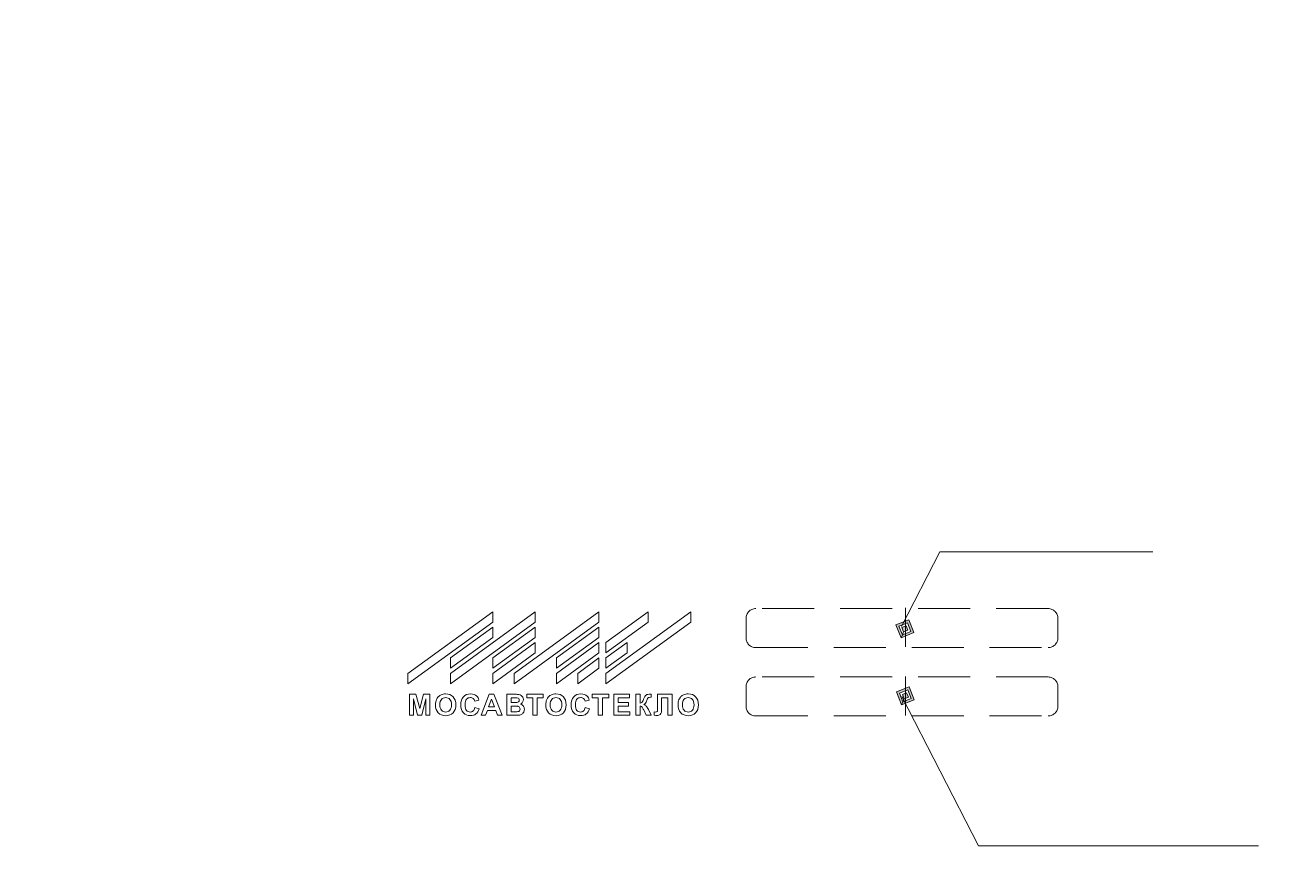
# Model space of a CAD drawing. Header units: millimetres. Extents: x 0 to 840, y 0 to 297.
# Drawn here: x 229 to 325.7, y 232.5 to 297 of the extents above; entities that cross this region are included whole.
import ezdxf

# ---------------------------------------------------------------- set-up
doc = ezdxf.new("R2010")
doc.units = ezdxf.units.MM
for name, pattern in [('K5LT32769', [0]), ('K5LT32770', [0]), ('K5LT_AUXILIARY', [0]), ('K5LT_DASHED', [6, 4, -2]), ('K5LT_THIN', [0])]:
    doc.linetypes.add(name, pattern=pattern)
doc.layers.add('Системный слой', color=7, linetype='Continuous')

# ---------------------------------------------------------------- blocks, each defined once
blk = doc.blocks.new('U4')
at = {"layer": 'Системный слой', "color": 7, "linetype": 'K5LT_DASHED', "lineweight": 18}
for p, q in [((307.685, 246.843), (285.185, 246.843)), ((284.435, 246.093), (284.435, 244.593)), ((308.435, 246.093), (308.435, 244.593)), ((285.185, 243.843), (307.685, 243.843))]:
    blk.add_line(p, q, dxfattribs=at)
for centre, start, end in [((285.185, 246.093), 90, 180), ((307.685, 246.093), 0, 90), ((285.185, 244.593), 180, 270), ((307.685, 244.593), 270, 0)]:
    blk.add_arc(centre, 0.75, start, end, dxfattribs=at)
blk = doc.blocks.new('U5')
at = {"layer": 'Системный слой', "color": 7, "linetype": 'K5LT_DASHED', "lineweight": 18}
for p, q in [((307.685, 252.107), (285.185, 252.107)), ((284.435, 251.357), (284.435, 249.857)), ((308.435, 251.357), (308.435, 249.857)), ((285.185, 249.107), (307.685, 249.107))]:
    blk.add_line(p, q, dxfattribs=at)
for centre, start, end in [((285.185, 251.357), 90, 180), ((307.685, 251.357), 0, 90), ((285.185, 249.857), 180, 270), ((307.685, 249.857), 270, 0)]:
    blk.add_arc(centre, 0.75, start, end, dxfattribs=at)

msp = doc.modelspace()

# ---------------------------------------------------------------- hatches: boundary and pattern name
at = {"layer": 'Системный слой'}
h = msp.add_hatch(color=7, dxfattribs=at)
h.paths.add_polyline_path([(297.3522, 250.2556), (296.9634, 251.2425), (295.9766, 250.8537), (296.3653, 249.8669)])
h.paths.add_polyline_path([(297.1229, 250.3553), (296.8637, 251.0132), (296.2058, 250.754), (296.465, 250.0961)])
h.paths.add_polyline_path([(296.8936, 250.455), (296.764, 250.7839), (296.4351, 250.6543), (296.5647, 250.3254)])
h = msp.add_hatch(color=7, dxfattribs=at)
h.paths.add_polyline_path([(297.385, 245.0918), (296.9962, 246.0787), (296.0094, 245.6899), (296.3981, 244.7031)])
h.paths.add_polyline_path([(297.1557, 245.1915), (296.8965, 245.8494), (296.2386, 245.5902), (296.4978, 244.9323)])
h.paths.add_polyline_path([(296.9265, 245.2912), (296.7969, 245.6202), (296.4679, 245.4906), (296.5975, 245.1616)])

# ---------------------------------------------------------------- linework, layer by layer
at = {"layer": 'Системный слой', "color": 7, "linetype": 'K5LT_THIN', "lineweight": 18}
for p, q in [((299.346, 256.4821), (296.4023, 250.7321)), ((315.742, 256.4821), (299.346, 256.4821)), ((296.9634, 251.2425), (295.9766, 250.8537)), ((295.9766, 250.8537), (296.3653, 249.8669)), ((296.8637, 251.0132), (296.2058, 250.754)), ((296.2058, 250.754), (296.465, 250.0961)), ((296.764, 250.7839), (296.4351, 250.6543)), ((296.8936, 250.455), (296.764, 250.7839)), ((297.1229, 250.3553), (296.8637, 251.0132)), ((297.3522, 250.2556), (296.9634, 251.2425)), ((296.3653, 249.8669), (297.3522, 250.2556)), ((296.465, 250.0961), (296.3653, 249.8669)), ((296.4351, 250.6543), (296.5647, 250.3254)), ((296.465, 250.0961), (297.1229, 250.3553)), ((296.5647, 250.3254), (296.465, 250.0961)), ((296.5647, 250.3254), (296.8936, 250.455)), ((296.9962, 246.0787), (296.0094, 245.6899)), ((297.385, 245.0918), (296.9962, 246.0787)), ((296.0094, 245.6899), (296.3981, 244.7031)), ((296.8965, 245.8494), (296.2386, 245.5902)), ((296.2386, 245.5902), (296.4978, 244.9323)), ((296.3981, 244.7031), (297.385, 245.0918)), ((296.4978, 244.9323), (296.3981, 244.7031)), ((302.3226, 233.8431), (296.4351, 245.3431)), ((296.7969, 245.6202), (296.4679, 245.4906)), ((296.4679, 245.4906), (296.5975, 245.1616)), ((296.4978, 244.9323), (297.1557, 245.1915)), ((296.5975, 245.1616), (296.4978, 244.9323)), ((296.5975, 245.1616), (296.9265, 245.2912)), ((296.9265, 245.2912), (296.7969, 245.6202)), ((297.1557, 245.1915), (296.8965, 245.8494)), ((323.8644, 233.8431), (302.3226, 233.8431))]:
    msp.add_line(p, q, dxfattribs=at)
at = {"layer": 'Системный слой', "color": 9, "linetype": 'K5LT_AUXILIARY', "lineweight": 18, "true_color": 0xdca5c1}
for p, q in [((296.6972, 252.1543), (296.6972, 249.1543)), ((296.6972, 246.8909), (296.6972, 243.8909))]:
    msp.add_line(p, q, dxfattribs=at)
at = {"layer": 'Системный слой', "color": 250, "linetype": 'K5LT32769', "lineweight": 9, "true_color": 0x333333}
for points, knots in [([(264.9493, 251.0739), (264.9493, 251.0739), (264.9493, 251.865), (264.9493, 251.865), (258.4166, 247.1187), (258.4166, 247.1187), (258.4166, 246.3276), (258.4166, 246.3276), (264.9493, 251.0739), (264.9493, 251.0739)], [0, 0, 0, 0, 0.2, 0.2, 0.4, 0.4, 0.6, 0.6, 1, 1, 1, 1]), ([(268.2157, 251.0739), (268.2157, 251.0739), (261.683, 246.3276), (261.683, 246.3276), (261.683, 247.1187), (261.683, 247.1187), (268.2157, 251.865), (268.2157, 251.865), (268.2157, 251.0739), (268.2157, 251.0739)], [0, 0, 0, 0, 0.2, 0.2, 0.4, 0.4, 0.6, 0.6, 1, 1, 1, 1]), ([(273.1153, 251.865), (273.1153, 251.865), (266.5826, 247.1187), (266.5826, 247.1187), (266.5826, 246.3276), (266.5826, 246.3276), (273.1153, 251.0739), (273.1153, 251.0739), (273.1153, 251.865), (273.1153, 251.865)], [0, 0, 0, 0, 0.2, 0.2, 0.4, 0.4, 0.6, 0.6, 1, 1, 1, 1]), ([(273.643, 247.1187), (273.643, 247.1187), (280.1758, 251.865), (280.1758, 251.865), (280.1758, 251.0739), (280.1758, 251.0739), (273.643, 246.3276), (273.643, 246.3276), (273.643, 247.1187), (273.643, 247.1187)], [0, 0, 0, 0, 0.2, 0.2, 0.4, 0.4, 0.6, 0.6, 1, 1, 1, 1]), ([(273.643, 248.7008), (273.643, 248.7008), (273.643, 249.4918), (273.643, 249.4918), (276.9094, 251.865), (276.9094, 251.865), (276.9094, 251.0739), (276.9094, 251.0739), (273.643, 248.7008), (273.643, 248.7008)], [0, 0, 0, 0, 0.2, 0.2, 0.4, 0.4, 0.6, 0.6, 1, 1, 1, 1]), ([(264.9493, 250.6784), (264.9493, 250.6784), (264.9493, 249.8873), (264.9493, 249.8873), (261.683, 247.5142), (261.683, 247.5142), (261.683, 248.3053), (261.683, 248.3053), (264.9493, 250.6784), (264.9493, 250.6784)], [0, 0, 0, 0, 0.2, 0.2, 0.4, 0.4, 0.6, 0.6, 1, 1, 1, 1]), ([(268.2157, 250.6784), (268.2157, 250.6784), (268.2157, 249.8873), (268.2157, 249.8873), (264.9493, 247.5142), (264.9493, 247.5142), (264.9493, 248.3053), (264.9493, 248.3053), (268.2157, 250.6784), (268.2157, 250.6784)], [0, 0, 0, 0, 0.2, 0.2, 0.4, 0.4, 0.6, 0.6, 1, 1, 1, 1]), ([(273.1153, 250.6784), (273.1153, 250.6784), (273.1153, 249.8873), (273.1153, 249.8873), (269.8489, 247.5142), (269.8489, 247.5142), (269.8489, 248.3053), (269.8489, 248.3053), (273.1153, 250.6784), (273.1153, 250.6784)], [0, 0, 0, 0, 0.2, 0.2, 0.4, 0.4, 0.6, 0.6, 1, 1, 1, 1]), ([(264.9493, 247.1187), (264.9493, 247.1187), (268.2157, 249.4918), (268.2157, 249.4918), (268.2157, 248.7008), (268.2157, 248.7008), (264.9493, 246.3276), (264.9493, 246.3276), (264.9493, 247.1187), (264.9493, 247.1187)], [0, 0, 0, 0, 0.2, 0.2, 0.4, 0.4, 0.6, 0.6, 1, 1, 1, 1]), ([(273.1153, 248.7008), (273.1153, 248.7008), (269.8489, 246.3276), (269.8489, 246.3276), (269.8489, 247.1187), (269.8489, 247.1187), (273.1153, 249.4918), (273.1153, 249.4918), (273.1153, 248.7008), (273.1153, 248.7008)], [0, 0, 0, 0, 0.2, 0.2, 0.4, 0.4, 0.6, 0.6, 1, 1, 1, 1]), ([(273.643, 248.3053), (273.643, 248.3053), (275.2762, 249.4918), (275.2762, 249.4918), (275.2762, 248.7008), (275.2762, 248.7008), (273.643, 247.5142), (273.643, 247.5142), (273.643, 248.3053), (273.643, 248.3053)], [0, 0, 0, 0, 0.2, 0.2, 0.4, 0.4, 0.6, 0.6, 1, 1, 1, 1]), ([(273.1153, 247.5142), (273.1153, 247.5142), (271.482, 246.3276), (271.482, 246.3276), (271.482, 247.1187), (271.482, 247.1187), (273.1153, 248.3053), (273.1153, 248.3053), (273.1153, 247.5142), (273.1153, 247.5142)], [0, 0, 0, 0, 0.2, 0.2, 0.4, 0.4, 0.6, 0.6, 1, 1, 1, 1]), ([(258.5373, 243.8944), (258.5373, 243.8944), (258.5373, 245.5108), (258.5373, 245.5108), (259.0276, 245.5108), (259.0276, 245.5108), (259.3173, 244.4084), (259.3173, 244.4084), (259.6036, 245.5108), (259.6036, 245.5108), (260.095, 245.5108), (260.095, 245.5108), (260.095, 243.8944), (260.095, 243.8944), (259.7925, 243.8944), (259.7925, 243.8944), (259.7914, 245.1669), (259.7914, 245.1669), (259.4727, 243.8944), (259.4727, 243.8944), (259.1581, 243.8944), (259.1581, 243.8944), (258.8409, 245.1669), (258.8409, 245.1669), (258.8398, 243.8944), (258.8398, 243.8944), (258.5373, 243.8944), (258.5373, 243.8944)], [0, 0, 0, 0, 0.0714286, 0.0714286, 0.1428571, 0.1428571, 0.2142857, 0.2142857, 0.2857143, 0.2857143, 0.3571429, 0.3571429, 0.4285714, 0.4285714, 0.5, 0.5, 0.5714286, 0.5714286, 0.6428571, 0.6428571, 0.7142857, 0.7142857, 0.7857143, 0.7857143, 0.8571429, 0.8571429, 1, 1, 1, 1]), ([(260.5345, 244.6928), (260.5345, 244.8576), (260.5593, 244.9961), (260.6086, 245.1082), (260.6451, 245.1906), (260.6955, 245.2648), (260.7591, 245.3302), (260.8227, 245.3957), (260.8923, 245.4442), (260.9679, 245.4762), (261.0688, 245.5187), (261.185, 245.5402), (261.3167, 245.5402), (261.5553, 245.5402), (261.7457, 245.4661), (261.889, 245.3182), (262.032, 245.1699), (262.1035, 244.9641), (262.1035, 244.7004), (262.1035, 244.4389), (262.0324, 244.2342), (261.8905, 244.0867), (261.7487, 243.9388), (261.5587, 243.8651), (261.3213, 243.8651), (261.0808, 243.8651), (260.8893, 243.9384), (260.7474, 244.0855), (260.6056, 244.2323), (260.5345, 244.4347), (260.5345, 244.6928)], [0, 0, 0, 0, 0.0909091, 0.0909091, 0.0909091, 0.1818182, 0.1818182, 0.1818182, 0.2727273, 0.2727273, 0.2727273, 0.3636364, 0.3636364, 0.3636364, 0.4545455, 0.4545455, 0.4545455, 0.5454545, 0.5454545, 0.5454545, 0.6363636, 0.6363636, 0.6363636, 0.7272727, 0.7272727, 0.7272727, 0.8181818, 0.8181818, 0.8181818, 1, 1, 1, 1]), ([(260.8709, 244.7037), (260.8709, 244.5205), (260.9134, 244.3817), (260.998, 244.2868), (261.0827, 244.1924), (261.1903, 244.145), (261.3205, 244.145), (261.4511, 244.145), (261.5579, 244.192), (261.6418, 244.2857), (261.7254, 244.3798), (261.7671, 244.5205), (261.7671, 244.7083), (261.7671, 244.8938), (261.7265, 245.0322), (261.6448, 245.1233), (261.5636, 245.2147), (261.4556, 245.2602), (261.3205, 245.2602), (261.1858, 245.2602), (261.0771, 245.214), (260.9947, 245.1218), (260.9122, 245.0292), (260.8709, 244.89), (260.8709, 244.7037)], [0, 0, 0, 0, 0.1111111, 0.1111111, 0.1111111, 0.2222222, 0.2222222, 0.2222222, 0.3333333, 0.3333333, 0.3333333, 0.4444444, 0.4444444, 0.4444444, 0.5555556, 0.5555556, 0.5555556, 0.6666667, 0.6666667, 0.6666667, 0.7777778, 0.7777778, 0.7777778, 1, 1, 1, 1]), ([(263.572, 244.4904), (263.572, 244.4904), (263.888, 244.3933), (263.888, 244.3933), (263.8395, 244.2154), (263.7586, 244.0833), (263.6457, 243.9967), (263.5329, 243.9106), (263.3899, 243.8673), (263.2164, 243.8673), (263.0016, 243.8673), (262.8251, 243.9407), (262.6866, 244.0874), (262.5485, 244.2342), (262.4793, 244.4347), (262.4793, 244.6895), (262.4793, 244.9585), (262.5489, 245.1677), (262.6878, 245.3167), (262.8266, 245.4657), (263.0095, 245.5402), (263.236, 245.5402), (263.4339, 245.5402), (263.5946, 245.4815), (263.718, 245.3645), (263.7917, 245.2952), (263.8467, 245.1959), (263.8835, 245.0661), (263.8835, 245.0661), (263.5607, 244.9893), (263.5607, 244.9893), (263.5415, 245.0729), (263.5016, 245.1391), (263.441, 245.1876), (263.3801, 245.2362), (263.3063, 245.2602), (263.2198, 245.2602), (263.0998, 245.2602), (263.0023, 245.2174), (262.9278, 245.1312), (262.8529, 245.0454), (262.8157, 244.9062), (262.8157, 244.7135), (262.8157, 244.5096), (262.8526, 244.364), (262.9259, 244.2774), (262.9997, 244.1905), (263.0953, 244.1473), (263.213, 244.1473), (263.2999, 244.1473), (263.3748, 244.1747), (263.4373, 244.23), (263.4997, 244.2853), (263.5449, 244.3719), (263.572, 244.4904)], [0, 0, 0, 0, 0.0526316, 0.0526316, 0.0526316, 0.1052632, 0.1052632, 0.1052632, 0.1578947, 0.1578947, 0.1578947, 0.2105263, 0.2105263, 0.2105263, 0.2631579, 0.2631579, 0.2631579, 0.3157895, 0.3157895, 0.3157895, 0.3684211, 0.3684211, 0.3684211, 0.4210526, 0.4210526, 0.4210526, 0.4736842, 0.4736842, 0.4736842, 0.5263158, 0.5263158, 0.5263158, 0.5789474, 0.5789474, 0.5789474, 0.6315789, 0.6315789, 0.6315789, 0.6842105, 0.6842105, 0.6842105, 0.7368421, 0.7368421, 0.7368421, 0.7894737, 0.7894737, 0.7894737, 0.8421053, 0.8421053, 0.8421053, 0.8947368, 0.8947368, 0.8947368, 1, 1, 1, 1]), ([(265.6689, 243.8944), (265.6689, 243.8944), (265.3163, 243.8944), (265.3163, 243.8944), (265.1767, 244.2624), (265.1767, 244.2624), (264.5284, 244.2624), (264.5284, 244.2624), (264.3941, 243.8944), (264.3941, 243.8944), (264.0479, 243.8944), (264.0479, 243.8944), (264.6755, 245.5108), (264.6755, 245.5108), (265.0213, 245.5108), (265.0213, 245.5108), (265.6689, 243.8944), (265.6689, 243.8944)], [0, 0, 0, 0, 0.1111111, 0.1111111, 0.2222222, 0.2222222, 0.3333333, 0.3333333, 0.4444444, 0.4444444, 0.5555556, 0.5555556, 0.6666667, 0.6666667, 0.7777778, 0.7777778, 1, 1, 1, 1]), ([(265.0706, 244.5356), (265.0706, 244.5356), (264.846, 245.1338), (264.846, 245.1338), (264.6277, 244.5356), (264.6277, 244.5356), (265.0706, 244.5356), (265.0706, 244.5356)], [0, 0, 0, 0, 0.25, 0.25, 0.5, 0.5, 1, 1, 1, 1]), ([(266.0229, 245.5108), (266.0229, 245.5108), (266.6693, 245.5108), (266.6693, 245.5108), (266.7976, 245.5108), (266.8928, 245.5056), (266.9557, 245.495), (267.0189, 245.4841), (267.0749, 245.4619), (267.1246, 245.4284), (267.1743, 245.3946), (267.2157, 245.3498), (267.2488, 245.2937), (267.2819, 245.2377), (267.2984, 245.1745), (267.2984, 245.1048), (267.2984, 245.0296), (267.2781, 244.96), (267.2375, 244.8972), (267.1969, 244.8339), (267.1415, 244.7869), (267.0719, 244.7553), (267.1701, 244.7263), (267.2454, 244.6774), (267.2984, 244.6082), (267.3511, 244.5389), (267.3775, 244.4577), (267.3775, 244.364), (267.3775, 244.2902), (267.3605, 244.2187), (267.2921, 244.0795), (267.2454, 244.0238), (267.1859, 243.9821), (267.1269, 243.9407), (267.0539, 243.9151), (266.967, 243.9053), (266.9128, 243.8997), (266.7815, 243.8959), (266.5734, 243.8944), (266.5734, 243.8944), (266.0229, 243.8944), (266.0229, 243.8944), (266.0229, 245.5108), (266.0229, 245.5108)], [0, 0, 0, 0, 0.0625, 0.0625, 0.0625, 0.125, 0.125, 0.125, 0.1875, 0.1875, 0.1875, 0.25, 0.25, 0.25, 0.3125, 0.3125, 0.3125, 0.375, 0.375, 0.375, 0.4375, 0.4375, 0.4375, 0.5, 0.5, 0.5, 0.5625, 0.5625, 0.5625, 0.625, 0.625, 0.6875, 0.6875, 0.6875, 0.75, 0.75, 0.75, 0.8125, 0.8125, 0.8125, 0.875, 0.875, 1, 1, 1, 1]), ([(266.3503, 245.2422), (266.3503, 245.2422), (266.3503, 244.8697), (266.3503, 244.8697), (266.564, 244.8697), (266.564, 244.8697), (266.6908, 244.8697), (266.7698, 244.8716), (266.8006, 244.8753), (266.8563, 244.8817), (266.9004, 244.9009), (266.9323, 244.9329), (266.9643, 244.9649), (266.9801, 245.0066), (266.9801, 245.0586), (266.9801, 245.1086), (266.9662, 245.1489), (266.9387, 245.1801), (266.9113, 245.2113), (266.8703, 245.2301), (266.8161, 245.2365), (266.7837, 245.2403), (266.6908, 245.2422), (266.5376, 245.2422), (266.5376, 245.2422), (266.3503, 245.2422), (266.3503, 245.2422)], [0, 0, 0, 0, 0.1, 0.1, 0.2, 0.2, 0.2, 0.3, 0.3, 0.3, 0.4, 0.4, 0.4, 0.5, 0.5, 0.5, 0.6, 0.6, 0.6, 0.7, 0.7, 0.7, 0.8, 0.8, 0.8, 1, 1, 1, 1]), ([(268.031, 243.8944), (268.031, 243.8944), (268.031, 245.2377), (268.031, 245.2377), (267.5524, 245.2377), (267.5524, 245.2377), (267.5524, 245.5108), (267.5524, 245.5108), (268.8347, 245.5108), (268.8347, 245.5108), (268.8347, 245.2377), (268.8347, 245.2377), (268.3583, 245.2377), (268.3583, 245.2377), (268.3583, 243.8944), (268.3583, 243.8944), (268.031, 243.8944), (268.031, 243.8944)], [0, 0, 0, 0, 0.1111111, 0.1111111, 0.2222222, 0.2222222, 0.3333333, 0.3333333, 0.4444444, 0.4444444, 0.5555556, 0.5555556, 0.6666667, 0.6666667, 0.7777778, 0.7777778, 1, 1, 1, 1]), ([(269.0231, 244.6928), (269.0231, 244.8576), (269.0479, 244.9961), (269.0972, 245.1082), (269.1337, 245.1906), (269.1841, 245.2648), (269.2477, 245.3302), (269.3113, 245.3957), (269.3809, 245.4442), (269.4565, 245.4762), (269.5574, 245.5187), (269.6736, 245.5402), (269.8053, 245.5402), (270.0439, 245.5402), (270.2343, 245.4661), (270.3776, 245.3182), (270.5206, 245.1699), (270.5921, 244.9641), (270.5921, 244.7004), (270.5921, 244.4389), (270.521, 244.2342), (270.3791, 244.0867), (270.2373, 243.9388), (270.0473, 243.8651), (269.8099, 243.8651), (269.5694, 243.8651), (269.3779, 243.9384), (269.236, 244.0855), (269.0942, 244.2323), (269.0231, 244.4347), (269.0231, 244.6928)], [0, 0, 0, 0, 0.0909091, 0.0909091, 0.0909091, 0.1818182, 0.1818182, 0.1818182, 0.2727273, 0.2727273, 0.2727273, 0.3636364, 0.3636364, 0.3636364, 0.4545455, 0.4545455, 0.4545455, 0.5454545, 0.5454545, 0.5454545, 0.6363636, 0.6363636, 0.6363636, 0.7272727, 0.7272727, 0.7272727, 0.8181818, 0.8181818, 0.8181818, 1, 1, 1, 1]), ([(269.3595, 244.7037), (269.3595, 244.5205), (269.402, 244.3817), (269.4866, 244.2868), (269.5713, 244.1924), (269.6789, 244.145), (269.8091, 244.145), (269.9397, 244.145), (270.0465, 244.192), (270.1304, 244.2857), (270.214, 244.3798), (270.2557, 244.5205), (270.2557, 244.7083), (270.2557, 244.8938), (270.2151, 245.0322), (270.1334, 245.1233), (270.0522, 245.2147), (269.9442, 245.2602), (269.8091, 245.2602), (269.6744, 245.2602), (269.5657, 245.214), (269.4833, 245.1218), (269.4008, 245.0292), (269.3595, 244.89), (269.3595, 244.7037)], [0, 0, 0, 0, 0.1111111, 0.1111111, 0.1111111, 0.2222222, 0.2222222, 0.2222222, 0.3333333, 0.3333333, 0.3333333, 0.4444444, 0.4444444, 0.4444444, 0.5555556, 0.5555556, 0.5555556, 0.6666667, 0.6666667, 0.6666667, 0.7777778, 0.7777778, 0.7777778, 1, 1, 1, 1]), ([(272.0606, 244.4904), (272.0606, 244.4904), (272.3766, 244.3933), (272.3766, 244.3933), (272.3281, 244.2154), (272.2472, 244.0833), (272.1343, 243.9967), (272.0215, 243.9106), (271.8785, 243.8673), (271.705, 243.8673), (271.4902, 243.8673), (271.3137, 243.9407), (271.1752, 244.0874), (271.0371, 244.2342), (270.9679, 244.4347), (270.9679, 244.6895), (270.9679, 244.9585), (271.0375, 245.1677), (271.1764, 245.3167), (271.3152, 245.4657), (271.4981, 245.5402), (271.7246, 245.5402), (271.9225, 245.5402), (272.0832, 245.4815), (272.2066, 245.3645), (272.2803, 245.2952), (272.3353, 245.1959), (272.3721, 245.0661), (272.3721, 245.0661), (272.0493, 244.9893), (272.0493, 244.9893), (272.0301, 245.0729), (271.9902, 245.1391), (271.9296, 245.1876), (271.8687, 245.2362), (271.7949, 245.2602), (271.7084, 245.2602), (271.5884, 245.2602), (271.4909, 245.2174), (271.4164, 245.1312), (271.3415, 245.0454), (271.3043, 244.9062), (271.3043, 244.7135), (271.3043, 244.5096), (271.3412, 244.364), (271.4145, 244.2774), (271.4883, 244.1905), (271.5839, 244.1473), (271.7016, 244.1473), (271.7885, 244.1473), (271.8634, 244.1747), (271.9259, 244.23), (271.9883, 244.2853), (272.0335, 244.3719), (272.0606, 244.4904)], [0, 0, 0, 0, 0.0526316, 0.0526316, 0.0526316, 0.1052632, 0.1052632, 0.1052632, 0.1578947, 0.1578947, 0.1578947, 0.2105263, 0.2105263, 0.2105263, 0.2631579, 0.2631579, 0.2631579, 0.3157895, 0.3157895, 0.3157895, 0.3684211, 0.3684211, 0.3684211, 0.4210526, 0.4210526, 0.4210526, 0.4736842, 0.4736842, 0.4736842, 0.5263158, 0.5263158, 0.5263158, 0.5789474, 0.5789474, 0.5789474, 0.6315789, 0.6315789, 0.6315789, 0.6842105, 0.6842105, 0.6842105, 0.7368421, 0.7368421, 0.7368421, 0.7894737, 0.7894737, 0.7894737, 0.8421053, 0.8421053, 0.8421053, 0.8947368, 0.8947368, 0.8947368, 1, 1, 1, 1]), ([(273.0648, 243.8944), (273.0648, 243.8944), (273.0648, 245.2377), (273.0648, 245.2377), (272.5862, 245.2377), (272.5862, 245.2377), (272.5862, 245.5108), (272.5862, 245.5108), (273.8685, 245.5108), (273.8685, 245.5108), (273.8685, 245.2377), (273.8685, 245.2377), (273.3921, 245.2377), (273.3921, 245.2377), (273.3921, 243.8944), (273.3921, 243.8944), (273.0648, 243.8944), (273.0648, 243.8944)], [0, 0, 0, 0, 0.1111111, 0.1111111, 0.2222222, 0.2222222, 0.3333333, 0.3333333, 0.4444444, 0.4444444, 0.5555556, 0.5555556, 0.6666667, 0.6666667, 0.7777778, 0.7777778, 1, 1, 1, 1]), ([(274.2601, 243.8944), (274.2601, 243.8944), (274.2601, 245.5108), (274.2601, 245.5108), (275.4566, 245.5108), (275.4566, 245.5108), (275.4566, 245.2377), (275.4566, 245.2377), (274.5875, 245.2377), (274.5875, 245.2377), (274.5875, 244.8787), (274.5875, 244.8787), (275.3957, 244.8787), (275.3957, 244.8787), (275.3957, 244.6055), (275.3957, 244.6055), (274.5875, 244.6055), (274.5875, 244.6055), (274.5875, 244.1676), (274.5875, 244.1676), (275.4882, 244.1676), (275.4882, 244.1676), (275.4882, 243.8944), (275.4882, 243.8944), (274.2601, 243.8944), (274.2601, 243.8944)], [0, 0, 0, 0, 0.0769231, 0.0769231, 0.1538462, 0.1538462, 0.2307692, 0.2307692, 0.3076923, 0.3076923, 0.3846154, 0.3846154, 0.4615385, 0.4615385, 0.5384615, 0.5384615, 0.6153846, 0.6153846, 0.6923077, 0.6923077, 0.7692308, 0.7692308, 0.8461538, 0.8461538, 1, 1, 1, 1]), ([(275.9502, 245.5108), (275.9502, 245.5108), (276.2776, 245.5108), (276.2776, 245.5108), (276.2776, 244.8223), (276.2776, 244.8223), (276.3502, 244.8298), (276.3995, 244.8482), (276.4251, 244.8787), (276.4507, 244.9088), (276.4905, 244.9927), (276.544, 245.1304), (276.6113, 245.3054), (276.6794, 245.4145), (276.7475, 245.457), (276.8153, 245.4996), (276.924, 245.521), (277.0745, 245.521), (277.082, 245.521), (277.0978, 245.5214), (277.1219, 245.5221), (277.1219, 245.5221), (277.1219, 245.2806), (277.1219, 245.2806), (277.0756, 245.2817), (277.0756, 245.2817), (277.0087, 245.2817), (276.9597, 245.2734), (276.9289, 245.2569), (276.898, 245.2403), (276.8732, 245.2151), (276.854, 245.1812), (276.8348, 245.1474), (276.8066, 245.0778), (276.7694, 244.9724), (276.7494, 244.9163), (276.728, 244.8697), (276.7046, 244.8321), (276.6817, 244.7944), (276.6407, 244.7591), (276.582, 244.7259), (276.6546, 244.7056), (276.7144, 244.6639), (276.8092, 244.5389), (276.8612, 244.4509), (276.9176, 244.3369), (276.9176, 244.3369), (277.1377, 243.8944), (277.1377, 243.8944), (276.7539, 243.8944), (276.7539, 243.8944), (276.5601, 244.3106), (276.5601, 244.3106), (276.5571, 244.3166), (276.5507, 244.3279), (276.5413, 244.3448), (276.5376, 244.3504), (276.524, 244.376), (276.5007, 244.4208), (276.4593, 244.5006), (276.4254, 244.5502), (276.3991, 244.5702), (276.3724, 244.5901), (276.3321, 244.6003), (276.2776, 244.601), (276.2776, 244.601), (276.2776, 243.8944), (276.2776, 243.8944), (275.9502, 243.8944), (275.9502, 243.8944), (275.9502, 245.5108), (275.9502, 245.5108)], [0, 0, 0, 0, 0.037037, 0.037037, 0.0740741, 0.0740741, 0.0740741, 0.1111111, 0.1111111, 0.1111111, 0.1481481, 0.1481481, 0.1481481, 0.1851852, 0.1851852, 0.1851852, 0.2222222, 0.2222222, 0.2222222, 0.2592593, 0.2592593, 0.2592593, 0.2962963, 0.2962963, 0.3333333, 0.3333333, 0.3333333, 0.3703704, 0.3703704, 0.3703704, 0.4074074, 0.4074074, 0.4074074, 0.4444444, 0.4444444, 0.4444444, 0.4814815, 0.4814815, 0.4814815, 0.5185185, 0.5185185, 0.5185185, 0.5555556, 0.5555556, 0.5925926, 0.5925926, 0.5925926, 0.6296296, 0.6296296, 0.6666667, 0.6666667, 0.7037037, 0.7037037, 0.7037037, 0.7407407, 0.7407407, 0.7407407, 0.7777778, 0.7777778, 0.7777778, 0.8148148, 0.8148148, 0.8148148, 0.8518519, 0.8518519, 0.8518519, 0.8888889, 0.8888889, 0.9259259, 0.9259259, 1, 1, 1, 1]), ([(277.6197, 245.5108), (277.6197, 245.5108), (278.7519, 245.5108), (278.7519, 245.5108), (278.7519, 243.8944), (278.7519, 243.8944), (278.4245, 243.8944), (278.4245, 243.8944), (278.4245, 245.2377), (278.4245, 245.2377), (277.9391, 245.2377), (277.9391, 245.2377), (277.9391, 244.5476), (277.9391, 244.5476), (277.9391, 244.3501), (277.9323, 244.212), (277.9192, 244.1341), (277.906, 244.0558), (277.874, 243.9945), (277.8229, 243.9508), (277.7717, 243.9072), (277.6919, 243.8854), (277.5832, 243.8854), (277.5448, 243.8854), (277.4756, 243.8891), (277.3747, 243.8963), (277.3747, 243.8963), (277.3747, 244.1495), (277.3747, 244.1495), (277.4477, 244.1484), (277.4477, 244.1484), (277.5158, 244.1484), (277.5621, 244.1574), (277.5854, 244.1758), (277.6091, 244.1943), (277.6208, 244.2394), (277.6208, 244.3113), (277.6208, 244.3113), (277.6197, 244.589), (277.6197, 244.589), (277.6197, 245.5108), (277.6197, 245.5108)], [0, 0, 0, 0, 0.0588235, 0.0588235, 0.1176471, 0.1176471, 0.1764706, 0.1764706, 0.2352941, 0.2352941, 0.2941176, 0.2941176, 0.3529412, 0.3529412, 0.3529412, 0.4117647, 0.4117647, 0.4117647, 0.4705882, 0.4705882, 0.4705882, 0.5294118, 0.5294118, 0.5294118, 0.5882353, 0.5882353, 0.5882353, 0.6470588, 0.6470588, 0.7058824, 0.7058824, 0.7058824, 0.7647059, 0.7647059, 0.7647059, 0.8235294, 0.8235294, 0.8235294, 0.8823529, 0.8823529, 1, 1, 1, 1]), ([(279.1996, 244.6928), (279.1996, 244.8576), (279.2244, 244.9961), (279.2737, 245.1082), (279.3102, 245.1906), (279.3606, 245.2648), (279.4242, 245.3302), (279.4878, 245.3957), (279.5574, 245.4442), (279.633, 245.4762), (279.7339, 245.5187), (279.8501, 245.5402), (279.9818, 245.5402), (280.2204, 245.5402), (280.4108, 245.4661), (280.5541, 245.3182), (280.6971, 245.1699), (280.7686, 244.9641), (280.7686, 244.7004), (280.7686, 244.4389), (280.6975, 244.2342), (280.5556, 244.0867), (280.4138, 243.9388), (280.2238, 243.8651), (279.9864, 243.8651), (279.7459, 243.8651), (279.5544, 243.9384), (279.4125, 244.0855), (279.2707, 244.2323), (279.1996, 244.4347), (279.1996, 244.6928)], [0, 0, 0, 0, 0.0909091, 0.0909091, 0.0909091, 0.1818182, 0.1818182, 0.1818182, 0.2727273, 0.2727273, 0.2727273, 0.3636364, 0.3636364, 0.3636364, 0.4545455, 0.4545455, 0.4545455, 0.5454545, 0.5454545, 0.5454545, 0.6363636, 0.6363636, 0.6363636, 0.7272727, 0.7272727, 0.7272727, 0.8181818, 0.8181818, 0.8181818, 1, 1, 1, 1]), ([(279.536, 244.7037), (279.536, 244.5205), (279.5785, 244.3817), (279.6631, 244.2868), (279.7478, 244.1924), (279.8554, 244.145), (279.9856, 244.145), (280.1162, 244.145), (280.223, 244.192), (280.3069, 244.2857), (280.3905, 244.3798), (280.4322, 244.5205), (280.4322, 244.7083), (280.4322, 244.8938), (280.3916, 245.0322), (280.3099, 245.1233), (280.2287, 245.2147), (280.1207, 245.2602), (279.9856, 245.2602), (279.8509, 245.2602), (279.7422, 245.214), (279.6598, 245.1218), (279.5773, 245.0292), (279.536, 244.89), (279.536, 244.7037)], [0, 0, 0, 0, 0.1111111, 0.1111111, 0.1111111, 0.2222222, 0.2222222, 0.2222222, 0.3333333, 0.3333333, 0.3333333, 0.4444444, 0.4444444, 0.4444444, 0.5555556, 0.5555556, 0.5555556, 0.6666667, 0.6666667, 0.6666667, 0.7777778, 0.7777778, 0.7777778, 1, 1, 1, 1]), ([(266.3503, 244.601), (266.3503, 244.601), (266.3503, 244.1676), (266.3503, 244.1676), (266.6528, 244.1676), (266.6528, 244.1676), (266.7702, 244.1676), (266.845, 244.171), (266.8767, 244.1774), (266.9252, 244.1864), (266.9647, 244.2078), (266.9952, 244.2421), (267.0257, 244.2767), (267.0411, 244.3222), (267.0411, 244.3798), (267.0411, 244.4287), (267.0294, 244.4697), (267.0057, 244.5036), (266.9824, 244.5374), (266.9481, 244.5623), (266.8593, 244.5931), (266.7626, 244.601), (266.614, 244.601), (266.614, 244.601), (266.3503, 244.601), (266.3503, 244.601)], [0, 0, 0, 0, 0.1, 0.1, 0.2, 0.2, 0.2, 0.3, 0.3, 0.3, 0.4, 0.4, 0.4, 0.5, 0.5, 0.5, 0.6, 0.6, 0.6, 0.7, 0.7, 0.8, 0.8, 0.8, 1, 1, 1, 1])]:
    msp.add_open_spline(points, degree=3, knots=knots, dxfattribs=at)
at = {"layer": 'Системный слой', "color": 250, "linetype": 'K5LT32770', "lineweight": 18, "true_color": 0x333333}
for points, knots in [([(258.5373, 243.8944), (258.5373, 243.8944), (258.5373, 245.5108), (258.5373, 245.5108), (259.0276, 245.5108), (259.0276, 245.5108), (259.3173, 244.4084), (259.3173, 244.4084), (259.6036, 245.5108), (259.6036, 245.5108), (260.095, 245.5108), (260.095, 245.5108), (260.095, 243.8944), (260.095, 243.8944), (259.7925, 243.8944), (259.7925, 243.8944), (259.7914, 245.1669), (259.7914, 245.1669), (259.4727, 243.8944), (259.4727, 243.8944), (259.1581, 243.8944), (259.1581, 243.8944), (258.8409, 245.1669), (258.8409, 245.1669), (258.8398, 243.8944), (258.8398, 243.8944), (258.5373, 243.8944), (258.5373, 243.8944)], [0, 0, 0, 0, 0.0714286, 0.0714286, 0.1428571, 0.1428571, 0.2142857, 0.2142857, 0.2857143, 0.2857143, 0.3571429, 0.3571429, 0.4285714, 0.4285714, 0.5, 0.5, 0.5714286, 0.5714286, 0.6428571, 0.6428571, 0.7142857, 0.7142857, 0.7857143, 0.7857143, 0.8571429, 0.8571429, 1, 1, 1, 1]), ([(260.5345, 244.6928), (260.5345, 244.8576), (260.5593, 244.9961), (260.6086, 245.1082), (260.6451, 245.1906), (260.6955, 245.2648), (260.7591, 245.3302), (260.8227, 245.3957), (260.8923, 245.4442), (260.9679, 245.4762), (261.0688, 245.5187), (261.185, 245.5402), (261.3167, 245.5402), (261.5553, 245.5402), (261.7457, 245.4661), (261.889, 245.3182), (262.032, 245.1699), (262.1035, 244.9641), (262.1035, 244.7004), (262.1035, 244.4389), (262.0324, 244.2342), (261.8905, 244.0867), (261.7487, 243.9388), (261.5587, 243.8651), (261.3213, 243.8651), (261.0808, 243.8651), (260.8893, 243.9384), (260.7474, 244.0855), (260.6056, 244.2323), (260.5345, 244.4347), (260.5345, 244.6928)], [0, 0, 0, 0, 0.0909091, 0.0909091, 0.0909091, 0.1818182, 0.1818182, 0.1818182, 0.2727273, 0.2727273, 0.2727273, 0.3636364, 0.3636364, 0.3636364, 0.4545455, 0.4545455, 0.4545455, 0.5454545, 0.5454545, 0.5454545, 0.6363636, 0.6363636, 0.6363636, 0.7272727, 0.7272727, 0.7272727, 0.8181818, 0.8181818, 0.8181818, 1, 1, 1, 1]), ([(260.8709, 244.7037), (260.8709, 244.5205), (260.9134, 244.3817), (260.998, 244.2868), (261.0827, 244.1924), (261.1903, 244.145), (261.3205, 244.145), (261.4511, 244.145), (261.5579, 244.192), (261.6418, 244.2857), (261.7254, 244.3798), (261.7671, 244.5205), (261.7671, 244.7083), (261.7671, 244.8938), (261.7265, 245.0322), (261.6448, 245.1233), (261.5636, 245.2147), (261.4556, 245.2602), (261.3205, 245.2602), (261.1858, 245.2602), (261.0771, 245.214), (260.9947, 245.1218), (260.9122, 245.0292), (260.8709, 244.89), (260.8709, 244.7037)], [0, 0, 0, 0, 0.1111111, 0.1111111, 0.1111111, 0.2222222, 0.2222222, 0.2222222, 0.3333333, 0.3333333, 0.3333333, 0.4444444, 0.4444444, 0.4444444, 0.5555556, 0.5555556, 0.5555556, 0.6666667, 0.6666667, 0.6666667, 0.7777778, 0.7777778, 0.7777778, 1, 1, 1, 1]), ([(263.572, 244.4904), (263.572, 244.4904), (263.888, 244.3933), (263.888, 244.3933), (263.8395, 244.2154), (263.7586, 244.0833), (263.6457, 243.9967), (263.5329, 243.9106), (263.3899, 243.8673), (263.2164, 243.8673), (263.0016, 243.8673), (262.8251, 243.9407), (262.6866, 244.0874), (262.5485, 244.2342), (262.4793, 244.4347), (262.4793, 244.6895), (262.4793, 244.9585), (262.5489, 245.1677), (262.6878, 245.3167), (262.8266, 245.4657), (263.0095, 245.5402), (263.236, 245.5402), (263.4339, 245.5402), (263.5946, 245.4815), (263.718, 245.3645), (263.7917, 245.2952), (263.8467, 245.1959), (263.8835, 245.0661), (263.8835, 245.0661), (263.5607, 244.9893), (263.5607, 244.9893), (263.5415, 245.0729), (263.5016, 245.1391), (263.441, 245.1876), (263.3801, 245.2362), (263.3063, 245.2602), (263.2198, 245.2602), (263.0998, 245.2602), (263.0023, 245.2174), (262.9278, 245.1312), (262.8529, 245.0454), (262.8157, 244.9062), (262.8157, 244.7135), (262.8157, 244.5096), (262.8526, 244.364), (262.9259, 244.2774), (262.9997, 244.1905), (263.0953, 244.1473), (263.213, 244.1473), (263.2999, 244.1473), (263.3748, 244.1747), (263.4373, 244.23), (263.4997, 244.2853), (263.5449, 244.3719), (263.572, 244.4904)], [0, 0, 0, 0, 0.0526316, 0.0526316, 0.0526316, 0.1052632, 0.1052632, 0.1052632, 0.1578947, 0.1578947, 0.1578947, 0.2105263, 0.2105263, 0.2105263, 0.2631579, 0.2631579, 0.2631579, 0.3157895, 0.3157895, 0.3157895, 0.3684211, 0.3684211, 0.3684211, 0.4210526, 0.4210526, 0.4210526, 0.4736842, 0.4736842, 0.4736842, 0.5263158, 0.5263158, 0.5263158, 0.5789474, 0.5789474, 0.5789474, 0.6315789, 0.6315789, 0.6315789, 0.6842105, 0.6842105, 0.6842105, 0.7368421, 0.7368421, 0.7368421, 0.7894737, 0.7894737, 0.7894737, 0.8421053, 0.8421053, 0.8421053, 0.8947368, 0.8947368, 0.8947368, 1, 1, 1, 1]), ([(265.6689, 243.8944), (265.6689, 243.8944), (265.3163, 243.8944), (265.3163, 243.8944), (265.1767, 244.2624), (265.1767, 244.2624), (264.5284, 244.2624), (264.5284, 244.2624), (264.3941, 243.8944), (264.3941, 243.8944), (264.0479, 243.8944), (264.0479, 243.8944), (264.6755, 245.5108), (264.6755, 245.5108), (265.0213, 245.5108), (265.0213, 245.5108), (265.6689, 243.8944), (265.6689, 243.8944)], [0, 0, 0, 0, 0.1111111, 0.1111111, 0.2222222, 0.2222222, 0.3333333, 0.3333333, 0.4444444, 0.4444444, 0.5555556, 0.5555556, 0.6666667, 0.6666667, 0.7777778, 0.7777778, 1, 1, 1, 1]), ([(265.0706, 244.5356), (265.0706, 244.5356), (264.846, 245.1338), (264.846, 245.1338), (264.6277, 244.5356), (264.6277, 244.5356), (265.0706, 244.5356), (265.0706, 244.5356)], [0, 0, 0, 0, 0.25, 0.25, 0.5, 0.5, 1, 1, 1, 1]), ([(266.0229, 245.5108), (266.0229, 245.5108), (266.6693, 245.5108), (266.6693, 245.5108), (266.7976, 245.5108), (266.8928, 245.5056), (266.9557, 245.495), (267.0189, 245.4841), (267.0749, 245.4619), (267.1246, 245.4284), (267.1743, 245.3946), (267.2157, 245.3498), (267.2488, 245.2937), (267.2819, 245.2377), (267.2984, 245.1745), (267.2984, 245.1048), (267.2984, 245.0296), (267.2781, 244.96), (267.2375, 244.8972), (267.1969, 244.8339), (267.1415, 244.7869), (267.0719, 244.7553), (267.1701, 244.7263), (267.2454, 244.6774), (267.2984, 244.6082), (267.3511, 244.5389), (267.3775, 244.4577), (267.3775, 244.364), (267.3775, 244.2902), (267.3605, 244.2187), (267.2921, 244.0795), (267.2454, 244.0238), (267.1859, 243.9821), (267.1269, 243.9407), (267.0539, 243.9151), (266.967, 243.9053), (266.9128, 243.8997), (266.7815, 243.8959), (266.5734, 243.8944), (266.5734, 243.8944), (266.0229, 243.8944), (266.0229, 243.8944), (266.0229, 245.5108), (266.0229, 245.5108)], [0, 0, 0, 0, 0.0625, 0.0625, 0.0625, 0.125, 0.125, 0.125, 0.1875, 0.1875, 0.1875, 0.25, 0.25, 0.25, 0.3125, 0.3125, 0.3125, 0.375, 0.375, 0.375, 0.4375, 0.4375, 0.4375, 0.5, 0.5, 0.5, 0.5625, 0.5625, 0.5625, 0.625, 0.625, 0.6875, 0.6875, 0.6875, 0.75, 0.75, 0.75, 0.8125, 0.8125, 0.8125, 0.875, 0.875, 1, 1, 1, 1]), ([(266.3503, 245.2422), (266.3503, 245.2422), (266.3503, 244.8697), (266.3503, 244.8697), (266.564, 244.8697), (266.564, 244.8697), (266.6908, 244.8697), (266.7698, 244.8716), (266.8006, 244.8753), (266.8563, 244.8817), (266.9004, 244.9009), (266.9323, 244.9329), (266.9643, 244.9649), (266.9801, 245.0066), (266.9801, 245.0586), (266.9801, 245.1086), (266.9662, 245.1489), (266.9387, 245.1801), (266.9113, 245.2113), (266.8703, 245.2301), (266.8161, 245.2365), (266.7837, 245.2403), (266.6908, 245.2422), (266.5376, 245.2422), (266.5376, 245.2422), (266.3503, 245.2422), (266.3503, 245.2422)], [0, 0, 0, 0, 0.1, 0.1, 0.2, 0.2, 0.2, 0.3, 0.3, 0.3, 0.4, 0.4, 0.4, 0.5, 0.5, 0.5, 0.6, 0.6, 0.6, 0.7, 0.7, 0.7, 0.8, 0.8, 0.8, 1, 1, 1, 1]), ([(268.031, 243.8944), (268.031, 243.8944), (268.031, 245.2377), (268.031, 245.2377), (267.5524, 245.2377), (267.5524, 245.2377), (267.5524, 245.5108), (267.5524, 245.5108), (268.8347, 245.5108), (268.8347, 245.5108), (268.8347, 245.2377), (268.8347, 245.2377), (268.3583, 245.2377), (268.3583, 245.2377), (268.3583, 243.8944), (268.3583, 243.8944), (268.031, 243.8944), (268.031, 243.8944)], [0, 0, 0, 0, 0.1111111, 0.1111111, 0.2222222, 0.2222222, 0.3333333, 0.3333333, 0.4444444, 0.4444444, 0.5555556, 0.5555556, 0.6666667, 0.6666667, 0.7777778, 0.7777778, 1, 1, 1, 1]), ([(269.0231, 244.6928), (269.0231, 244.8576), (269.0479, 244.9961), (269.0972, 245.1082), (269.1337, 245.1906), (269.1841, 245.2648), (269.2477, 245.3302), (269.3113, 245.3957), (269.3809, 245.4442), (269.4565, 245.4762), (269.5574, 245.5187), (269.6736, 245.5402), (269.8053, 245.5402), (270.0439, 245.5402), (270.2343, 245.4661), (270.3776, 245.3182), (270.5206, 245.1699), (270.5921, 244.9641), (270.5921, 244.7004), (270.5921, 244.4389), (270.521, 244.2342), (270.3791, 244.0867), (270.2373, 243.9388), (270.0473, 243.8651), (269.8099, 243.8651), (269.5694, 243.8651), (269.3779, 243.9384), (269.236, 244.0855), (269.0942, 244.2323), (269.0231, 244.4347), (269.0231, 244.6928)], [0, 0, 0, 0, 0.0909091, 0.0909091, 0.0909091, 0.1818182, 0.1818182, 0.1818182, 0.2727273, 0.2727273, 0.2727273, 0.3636364, 0.3636364, 0.3636364, 0.4545455, 0.4545455, 0.4545455, 0.5454545, 0.5454545, 0.5454545, 0.6363636, 0.6363636, 0.6363636, 0.7272727, 0.7272727, 0.7272727, 0.8181818, 0.8181818, 0.8181818, 1, 1, 1, 1]), ([(269.3595, 244.7037), (269.3595, 244.5205), (269.402, 244.3817), (269.4866, 244.2868), (269.5713, 244.1924), (269.6789, 244.145), (269.8091, 244.145), (269.9397, 244.145), (270.0465, 244.192), (270.1304, 244.2857), (270.214, 244.3798), (270.2557, 244.5205), (270.2557, 244.7083), (270.2557, 244.8938), (270.2151, 245.0322), (270.1334, 245.1233), (270.0522, 245.2147), (269.9442, 245.2602), (269.8091, 245.2602), (269.6744, 245.2602), (269.5657, 245.214), (269.4833, 245.1218), (269.4008, 245.0292), (269.3595, 244.89), (269.3595, 244.7037)], [0, 0, 0, 0, 0.1111111, 0.1111111, 0.1111111, 0.2222222, 0.2222222, 0.2222222, 0.3333333, 0.3333333, 0.3333333, 0.4444444, 0.4444444, 0.4444444, 0.5555556, 0.5555556, 0.5555556, 0.6666667, 0.6666667, 0.6666667, 0.7777778, 0.7777778, 0.7777778, 1, 1, 1, 1]), ([(272.0606, 244.4904), (272.0606, 244.4904), (272.3766, 244.3933), (272.3766, 244.3933), (272.3281, 244.2154), (272.2472, 244.0833), (272.1343, 243.9967), (272.0215, 243.9106), (271.8785, 243.8673), (271.705, 243.8673), (271.4902, 243.8673), (271.3137, 243.9407), (271.1752, 244.0874), (271.0371, 244.2342), (270.9679, 244.4347), (270.9679, 244.6895), (270.9679, 244.9585), (271.0375, 245.1677), (271.1764, 245.3167), (271.3152, 245.4657), (271.4981, 245.5402), (271.7246, 245.5402), (271.9225, 245.5402), (272.0832, 245.4815), (272.2066, 245.3645), (272.2803, 245.2952), (272.3353, 245.1959), (272.3721, 245.0661), (272.3721, 245.0661), (272.0493, 244.9893), (272.0493, 244.9893), (272.0301, 245.0729), (271.9902, 245.1391), (271.9296, 245.1876), (271.8687, 245.2362), (271.7949, 245.2602), (271.7084, 245.2602), (271.5884, 245.2602), (271.4909, 245.2174), (271.4164, 245.1312), (271.3415, 245.0454), (271.3043, 244.9062), (271.3043, 244.7135), (271.3043, 244.5096), (271.3412, 244.364), (271.4145, 244.2774), (271.4883, 244.1905), (271.5839, 244.1473), (271.7016, 244.1473), (271.7885, 244.1473), (271.8634, 244.1747), (271.9259, 244.23), (271.9883, 244.2853), (272.0335, 244.3719), (272.0606, 244.4904)], [0, 0, 0, 0, 0.0526316, 0.0526316, 0.0526316, 0.1052632, 0.1052632, 0.1052632, 0.1578947, 0.1578947, 0.1578947, 0.2105263, 0.2105263, 0.2105263, 0.2631579, 0.2631579, 0.2631579, 0.3157895, 0.3157895, 0.3157895, 0.3684211, 0.3684211, 0.3684211, 0.4210526, 0.4210526, 0.4210526, 0.4736842, 0.4736842, 0.4736842, 0.5263158, 0.5263158, 0.5263158, 0.5789474, 0.5789474, 0.5789474, 0.6315789, 0.6315789, 0.6315789, 0.6842105, 0.6842105, 0.6842105, 0.7368421, 0.7368421, 0.7368421, 0.7894737, 0.7894737, 0.7894737, 0.8421053, 0.8421053, 0.8421053, 0.8947368, 0.8947368, 0.8947368, 1, 1, 1, 1]), ([(273.0648, 243.8944), (273.0648, 243.8944), (273.0648, 245.2377), (273.0648, 245.2377), (272.5862, 245.2377), (272.5862, 245.2377), (272.5862, 245.5108), (272.5862, 245.5108), (273.8685, 245.5108), (273.8685, 245.5108), (273.8685, 245.2377), (273.8685, 245.2377), (273.3921, 245.2377), (273.3921, 245.2377), (273.3921, 243.8944), (273.3921, 243.8944), (273.0648, 243.8944), (273.0648, 243.8944)], [0, 0, 0, 0, 0.1111111, 0.1111111, 0.2222222, 0.2222222, 0.3333333, 0.3333333, 0.4444444, 0.4444444, 0.5555556, 0.5555556, 0.6666667, 0.6666667, 0.7777778, 0.7777778, 1, 1, 1, 1]), ([(274.2601, 243.8944), (274.2601, 243.8944), (274.2601, 245.5108), (274.2601, 245.5108), (275.4566, 245.5108), (275.4566, 245.5108), (275.4566, 245.2377), (275.4566, 245.2377), (274.5875, 245.2377), (274.5875, 245.2377), (274.5875, 244.8787), (274.5875, 244.8787), (275.3957, 244.8787), (275.3957, 244.8787), (275.3957, 244.6055), (275.3957, 244.6055), (274.5875, 244.6055), (274.5875, 244.6055), (274.5875, 244.1676), (274.5875, 244.1676), (275.4882, 244.1676), (275.4882, 244.1676), (275.4882, 243.8944), (275.4882, 243.8944), (274.2601, 243.8944), (274.2601, 243.8944)], [0, 0, 0, 0, 0.0769231, 0.0769231, 0.1538462, 0.1538462, 0.2307692, 0.2307692, 0.3076923, 0.3076923, 0.3846154, 0.3846154, 0.4615385, 0.4615385, 0.5384615, 0.5384615, 0.6153846, 0.6153846, 0.6923077, 0.6923077, 0.7692308, 0.7692308, 0.8461538, 0.8461538, 1, 1, 1, 1]), ([(275.9502, 245.5108), (275.9502, 245.5108), (276.2776, 245.5108), (276.2776, 245.5108), (276.2776, 244.8223), (276.2776, 244.8223), (276.3502, 244.8298), (276.3995, 244.8482), (276.4251, 244.8787), (276.4507, 244.9088), (276.4905, 244.9927), (276.544, 245.1304), (276.6113, 245.3054), (276.6794, 245.4145), (276.7475, 245.457), (276.8153, 245.4996), (276.924, 245.521), (277.0745, 245.521), (277.082, 245.521), (277.0978, 245.5214), (277.1219, 245.5221), (277.1219, 245.5221), (277.1219, 245.2806), (277.1219, 245.2806), (277.0756, 245.2817), (277.0756, 245.2817), (277.0087, 245.2817), (276.9597, 245.2734), (276.9289, 245.2569), (276.898, 245.2403), (276.8732, 245.2151), (276.854, 245.1812), (276.8348, 245.1474), (276.8066, 245.0778), (276.7694, 244.9724), (276.7494, 244.9163), (276.728, 244.8697), (276.7046, 244.8321), (276.6817, 244.7944), (276.6407, 244.7591), (276.582, 244.7259), (276.6546, 244.7056), (276.7144, 244.6639), (276.8092, 244.5389), (276.8612, 244.4509), (276.9176, 244.3369), (276.9176, 244.3369), (277.1377, 243.8944), (277.1377, 243.8944), (276.7539, 243.8944), (276.7539, 243.8944), (276.5601, 244.3106), (276.5601, 244.3106), (276.5571, 244.3166), (276.5507, 244.3279), (276.5413, 244.3448), (276.5376, 244.3504), (276.524, 244.376), (276.5007, 244.4208), (276.4593, 244.5006), (276.4254, 244.5502), (276.3991, 244.5702), (276.3724, 244.5901), (276.3321, 244.6003), (276.2776, 244.601), (276.2776, 244.601), (276.2776, 243.8944), (276.2776, 243.8944), (275.9502, 243.8944), (275.9502, 243.8944), (275.9502, 245.5108), (275.9502, 245.5108)], [0, 0, 0, 0, 0.037037, 0.037037, 0.0740741, 0.0740741, 0.0740741, 0.1111111, 0.1111111, 0.1111111, 0.1481481, 0.1481481, 0.1481481, 0.1851852, 0.1851852, 0.1851852, 0.2222222, 0.2222222, 0.2222222, 0.2592593, 0.2592593, 0.2592593, 0.2962963, 0.2962963, 0.3333333, 0.3333333, 0.3333333, 0.3703704, 0.3703704, 0.3703704, 0.4074074, 0.4074074, 0.4074074, 0.4444444, 0.4444444, 0.4444444, 0.4814815, 0.4814815, 0.4814815, 0.5185185, 0.5185185, 0.5185185, 0.5555556, 0.5555556, 0.5925926, 0.5925926, 0.5925926, 0.6296296, 0.6296296, 0.6666667, 0.6666667, 0.7037037, 0.7037037, 0.7037037, 0.7407407, 0.7407407, 0.7407407, 0.7777778, 0.7777778, 0.7777778, 0.8148148, 0.8148148, 0.8148148, 0.8518519, 0.8518519, 0.8518519, 0.8888889, 0.8888889, 0.9259259, 0.9259259, 1, 1, 1, 1]), ([(277.6197, 245.5108), (277.6197, 245.5108), (278.7519, 245.5108), (278.7519, 245.5108), (278.7519, 243.8944), (278.7519, 243.8944), (278.4245, 243.8944), (278.4245, 243.8944), (278.4245, 245.2377), (278.4245, 245.2377), (277.9391, 245.2377), (277.9391, 245.2377), (277.9391, 244.5476), (277.9391, 244.5476), (277.9391, 244.3501), (277.9323, 244.212), (277.9192, 244.1341), (277.906, 244.0558), (277.874, 243.9945), (277.8229, 243.9508), (277.7717, 243.9072), (277.6919, 243.8854), (277.5832, 243.8854), (277.5448, 243.8854), (277.4756, 243.8891), (277.3747, 243.8963), (277.3747, 243.8963), (277.3747, 244.1495), (277.3747, 244.1495), (277.4477, 244.1484), (277.4477, 244.1484), (277.5158, 244.1484), (277.5621, 244.1574), (277.5854, 244.1758), (277.6091, 244.1943), (277.6208, 244.2394), (277.6208, 244.3113), (277.6208, 244.3113), (277.6197, 244.589), (277.6197, 244.589), (277.6197, 245.5108), (277.6197, 245.5108)], [0, 0, 0, 0, 0.0588235, 0.0588235, 0.1176471, 0.1176471, 0.1764706, 0.1764706, 0.2352941, 0.2352941, 0.2941176, 0.2941176, 0.3529412, 0.3529412, 0.3529412, 0.4117647, 0.4117647, 0.4117647, 0.4705882, 0.4705882, 0.4705882, 0.5294118, 0.5294118, 0.5294118, 0.5882353, 0.5882353, 0.5882353, 0.6470588, 0.6470588, 0.7058824, 0.7058824, 0.7058824, 0.7647059, 0.7647059, 0.7647059, 0.8235294, 0.8235294, 0.8235294, 0.8823529, 0.8823529, 1, 1, 1, 1]), ([(279.1996, 244.6928), (279.1996, 244.8576), (279.2244, 244.9961), (279.2737, 245.1082), (279.3102, 245.1906), (279.3606, 245.2648), (279.4242, 245.3302), (279.4878, 245.3957), (279.5574, 245.4442), (279.633, 245.4762), (279.7339, 245.5187), (279.8501, 245.5402), (279.9818, 245.5402), (280.2204, 245.5402), (280.4108, 245.4661), (280.5541, 245.3182), (280.6971, 245.1699), (280.7686, 244.9641), (280.7686, 244.7004), (280.7686, 244.4389), (280.6975, 244.2342), (280.5556, 244.0867), (280.4138, 243.9388), (280.2238, 243.8651), (279.9864, 243.8651), (279.7459, 243.8651), (279.5544, 243.9384), (279.4125, 244.0855), (279.2707, 244.2323), (279.1996, 244.4347), (279.1996, 244.6928)], [0, 0, 0, 0, 0.0909091, 0.0909091, 0.0909091, 0.1818182, 0.1818182, 0.1818182, 0.2727273, 0.2727273, 0.2727273, 0.3636364, 0.3636364, 0.3636364, 0.4545455, 0.4545455, 0.4545455, 0.5454545, 0.5454545, 0.5454545, 0.6363636, 0.6363636, 0.6363636, 0.7272727, 0.7272727, 0.7272727, 0.8181818, 0.8181818, 0.8181818, 1, 1, 1, 1]), ([(279.536, 244.7037), (279.536, 244.5205), (279.5785, 244.3817), (279.6631, 244.2868), (279.7478, 244.1924), (279.8554, 244.145), (279.9856, 244.145), (280.1162, 244.145), (280.223, 244.192), (280.3069, 244.2857), (280.3905, 244.3798), (280.4322, 244.5205), (280.4322, 244.7083), (280.4322, 244.8938), (280.3916, 245.0322), (280.3099, 245.1233), (280.2287, 245.2147), (280.1207, 245.2602), (279.9856, 245.2602), (279.8509, 245.2602), (279.7422, 245.214), (279.6598, 245.1218), (279.5773, 245.0292), (279.536, 244.89), (279.536, 244.7037)], [0, 0, 0, 0, 0.1111111, 0.1111111, 0.1111111, 0.2222222, 0.2222222, 0.2222222, 0.3333333, 0.3333333, 0.3333333, 0.4444444, 0.4444444, 0.4444444, 0.5555556, 0.5555556, 0.5555556, 0.6666667, 0.6666667, 0.6666667, 0.7777778, 0.7777778, 0.7777778, 1, 1, 1, 1]), ([(266.3503, 244.601), (266.3503, 244.601), (266.3503, 244.1676), (266.3503, 244.1676), (266.6528, 244.1676), (266.6528, 244.1676), (266.7702, 244.1676), (266.845, 244.171), (266.8767, 244.1774), (266.9252, 244.1864), (266.9647, 244.2078), (266.9952, 244.2421), (267.0257, 244.2767), (267.0411, 244.3222), (267.0411, 244.3798), (267.0411, 244.4287), (267.0294, 244.4697), (267.0057, 244.5036), (266.9824, 244.5374), (266.9481, 244.5623), (266.8593, 244.5931), (266.7626, 244.601), (266.614, 244.601), (266.614, 244.601), (266.3503, 244.601), (266.3503, 244.601)], [0, 0, 0, 0, 0.1, 0.1, 0.2, 0.2, 0.2, 0.3, 0.3, 0.3, 0.4, 0.4, 0.4, 0.5, 0.5, 0.5, 0.6, 0.6, 0.6, 0.7, 0.7, 0.8, 0.8, 0.8, 1, 1, 1, 1])]:
    msp.add_open_spline(points, degree=3, knots=knots, dxfattribs=at)

# ---------------------------------------------------------------- block references
at = {"layer": 'Системный слой'}
for name in ['U5', 'U4']:
    msp.add_blockref(name, (0, 0), dxfattribs=at)

doc.saveas('drawing.dxf')
